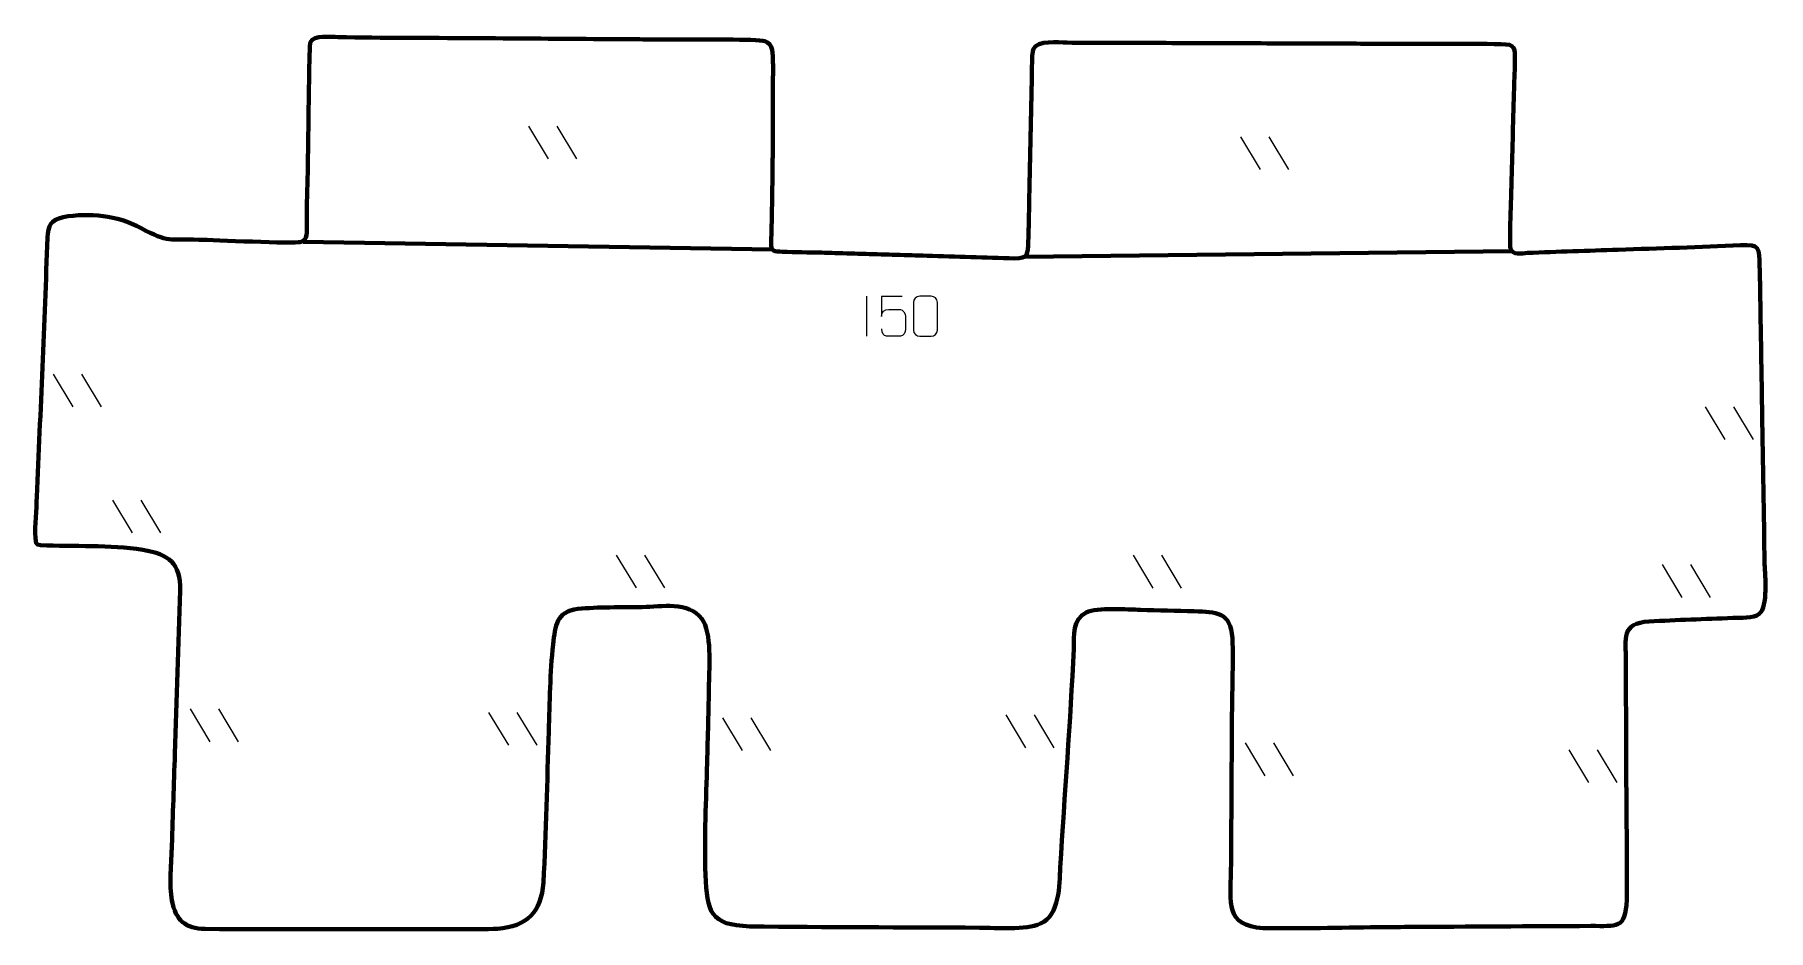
# Model space of a CAD drawing. Header units: millimetres. Extents: x -572 to 513, y -95 to 465.
import ezdxf

# ---------------------------------------------------------------- set-up
doc = ezdxf.new("R2010")
doc.units = ezdxf.units.MM
doc.header["$MEASUREMENT"] = 0
for name, color, linetype in [('layer 1', 7, 'Continuous'), ('layer 2', 7, 'Continuous'), ('layer 3', 7, 'Continuous')]:
    doc.layers.add(name, color=color, linetype=linetype)

msp = doc.modelspace()

# ---------------------------------------------------------------- linework, layer by layer
at = {"layer": 'layer 1', "color": 250, "lineweight": 9}
for points in [[(-262.8666, 407.9832), (-262.8666, 407.9832), (-250.5023, 387.4389), (-250.5023, 387.4389)], [(-245.1367, 407.9832), (-245.1367, 407.9832), (-232.7724, 387.4389), (-232.7724, 387.4389)], [(182.7351, 401.2944), (182.7351, 401.2944), (195.0994, 380.7501), (195.0994, 380.7501)], [(200.465, 401.2944), (200.465, 401.2944), (212.8293, 380.7501), (212.8293, 380.7501)], [(-51.4436, 301.4479), (-51.4436, 301.4479), (-51.4436, 276.4738), (-51.4436, 276.4738)], [(-560.3871, 252.7557), (-560.3871, 252.7557), (-548.0228, 232.2114), (-548.0228, 232.2114)], [(-542.6572, 252.7557), (-542.6572, 252.7557), (-530.2929, 232.2114), (-530.2929, 232.2114)], [(473.4656, 232.3061), (473.4656, 232.3061), (485.8299, 211.7618), (485.8299, 211.7618)], [(491.1955, 232.3061), (491.1955, 232.3061), (503.5598, 211.7618), (503.5598, 211.7618)], [(-523.3454, 173.9098), (-523.3454, 173.9098), (-510.9811, 153.3655), (-510.9811, 153.3655)], [(-505.6155, 173.9098), (-505.6155, 173.9098), (-493.2512, 153.3655), (-493.2512, 153.3655)], [(-207.9619, 139.514), (-207.9619, 139.514), (-195.5976, 118.9697), (-195.5976, 118.9697)], [(-190.232, 139.514), (-190.232, 139.514), (-177.8677, 118.9697), (-177.8677, 118.9697)], [(115.5115, 139.4596), (115.5115, 139.4596), (127.8758, 118.9153), (127.8758, 118.9153)], [(133.2414, 139.4596), (133.2414, 139.4596), (145.6057, 118.9153), (145.6057, 118.9153)], [(446.6342, 133.5268), (446.6342, 133.5268), (458.9985, 112.9825), (458.9985, 112.9825)], [(464.3641, 133.5268), (464.3641, 133.5268), (476.7284, 112.9825), (476.7284, 112.9825)], [(-474.662, 43.2056), (-474.662, 43.2056), (-462.2977, 22.6613), (-462.2977, 22.6613)], [(-456.9321, 43.2056), (-456.9321, 43.2056), (-444.5678, 22.6613), (-444.5678, 22.6613)], [(-287.8661, 41.0889), (-287.8661, 41.0889), (-275.5018, 20.5446), (-275.5018, 20.5446)], [(-270.1362, 41.0889), (-270.1362, 41.0889), (-257.7719, 20.5446), (-257.7719, 20.5446)], [(-141.5967, 37.6756), (-141.5967, 37.6756), (-129.2324, 17.1313), (-129.2324, 17.1313)], [(-123.8668, 37.6756), (-123.8668, 37.6756), (-111.5025, 17.1313), (-111.5025, 17.1313)], [(35.7916, 39.5391), (35.7916, 39.5391), (48.1559, 18.9948), (48.1559, 18.9948)], [(53.5215, 39.5391), (53.5215, 39.5391), (65.8858, 18.9948), (65.8858, 18.9948)], [(185.5368, 21.9952), (185.5368, 21.9952), (197.9011, 1.4509), (197.9011, 1.4509)], [(203.2667, 21.9952), (203.2667, 21.9952), (215.631, 1.4509), (215.631, 1.4509)], [(388.1787, 17.7459), (388.1787, 17.7459), (400.543, -2.7984), (400.543, -2.7984)], [(405.9086, 17.7459), (405.9086, 17.7459), (418.2729, -2.7984), (418.2729, -2.7984)]]:
    msp.add_open_spline(points, degree=3, dxfattribs=at)
for points, knots in [([(-29.0495, 301.4156), (-29.0495, 301.4156), (-41.9012, 301.4156), (-41.9012, 301.4156), (-41.9012, 301.4156), (-41.9009, 297.185), (-41.9009, 292.9541), (-41.9012, 288.7229), (-41.9012, 288.7229), (-41.9015, 292.033), (-40.2705, 293.1048), (-37.4585, 293.1653), (-37.4585, 293.1653), (-35.0189, 293.1656), (-32.5794, 293.1656), (-30.1402, 293.1653), (-30.1402, 293.1653), (-28.4904, 293.1721), (-27.0155, 290.7916), (-26.987, 288.7229), (-26.987, 288.7229), (-26.9873, 286.1356), (-26.9873, 283.548), (-26.987, 280.9603), (-26.987, 280.9603), (-26.9408, 279.0009), (-28.4402, 276.5646), (-30.0661, 276.5061), (-30.0661, 276.5061), (-32.0226, 276.5064), (-36.9176, 276.5064), (-38.8746, 276.5061), (-38.8746, 276.5061), (-40.7201, 276.4973), (-41.8272, 278.4621), (-41.848, 281.0132)], [0, 0, 0, 0, 0.1, 0.1, 0.1, 0.1, 0.2, 0.2, 0.2, 0.2, 0.3, 0.3, 0.3, 0.3, 0.4, 0.4, 0.4, 0.4, 0.5, 0.5, 0.5, 0.5, 0.6, 0.6, 0.6, 0.6, 0.7, 0.7, 0.7, 0.7, 0.8, 0.8, 0.8, 0.8, 1, 1, 1, 1]), ([(-18.0243, 301.4601), (-15.6582, 301.4601), (-13.2917, 301.4601), (-10.9252, 301.4601), (-10.9252, 301.4601), (-8.9447, 301.4957), (-6.9187, 300.0014), (-6.8916, 297.5593), (-6.8916, 297.5593), (-6.892, 291.8019), (-6.892, 286.0441), (-6.8916, 280.2859), (-6.8916, 280.2859), (-7.0337, 277.9583), (-8.7401, 276.476), (-10.9252, 276.4652), (-10.9252, 276.4652), (-13.2976, 276.4656), (-15.67, 276.4656), (-18.042, 276.4652), (-18.042, 276.4652), (-20.0005, 276.3596), (-22.0069, 278.2475), (-21.9955, 280.2685), (-21.9955, 280.2685), (-21.9951, 286.0491), (-21.9951, 291.8294), (-21.9955, 297.6092), (-21.9955, 297.6092), (-21.9912, 299.7512), (-20.2141, 301.4737), (-18.0243, 301.4601)], [0, 0, 0, 0, 0.111111111, 0.111111111, 0.111111111, 0.111111111, 0.222222222, 0.222222222, 0.222222222, 0.222222222, 0.333333333, 0.333333333, 0.333333333, 0.333333333, 0.444444444, 0.444444444, 0.444444444, 0.444444444, 0.555555556, 0.555555556, 0.555555556, 0.555555556, 0.666666667, 0.666666667, 0.666666667, 0.666666667, 0.777777778, 0.777777778, 0.777777778, 0.777777778, 1, 1, 1, 1])]:
    msp.add_open_spline(points, degree=3, knots=knots, dxfattribs=at)
at = {"layer": 'layer 2', "color": 142, "lineweight": 158}
for points in [[(-403.9261, 335.5775), (-403.9261, 335.5775), (-110.3616, 330.7912), (-110.3616, 330.7912)], [(47.6521, 326.2215), (47.6521, 326.2215), (352.5044, 329.6466), (352.5044, 329.6466)]]:
    msp.add_open_spline(points, degree=3, dxfattribs=at)
at = {"layer": 'layer 3', "color": 242, "lineweight": 158}
msp.add_open_spline([(-110.0187, 396.3338), (-110.0889, 390.0168), (-110.1591, 383.6997), (-110.2292, 377.3827), (-110.2292, 377.3827), (-110.3866, 363.2064), (-110.6145, 349.2013), (-111.0456, 335.0276), (-111.0456, 335.0276), (-111.2175, 329.3718), (-109.1888, 329.6527), (-104.0163, 329.3831), (-104.0163, 329.3831), (-96.1029, 328.9704), (-87.5964, 328.9991), (-79.5829, 328.7655), (-79.5829, 328.7655), (-76.7089, 328.6817), (-73.835, 328.5978), (-70.961, 328.5141), (-70.961, 328.5141), (-58.1878, 328.1417), (-45.4147, 327.7691), (-32.6415, 327.3968), (-32.6415, 327.3968), (-26.2548, 327.2106), (-19.8683, 327.0244), (-13.4817, 326.8382), (-13.4817, 326.8382), (4.7309, 326.3058), (23.0286, 325.608), (41.2324, 325.208), (41.2324, 325.208), (49.9046, 325.0174), (49.5588, 327.7458), (49.8528, 335.7543), (49.8528, 335.7543), (50.3269, 348.6702), (50.4235, 361.5418), (50.7028, 374.4563), (50.7028, 374.4563), (50.8447, 380.8549), (50.9866, 387.2534), (51.1288, 393.652), (51.1288, 393.652), (51.4127, 406.4491), (51.6967, 419.2462), (51.9807, 432.0433), (51.9807, 432.0433), (52.0377, 435.8348), (51.9126, 453.88), (52.9638, 456), (52.9638, 456), (55.9376, 461.9974), (68.3278, 460.2181), (74.1576, 460.186), (74.1576, 460.186), (91.3635, 460.0912), (108.5708, 460.0685), (125.777, 460.0091), (125.777, 460.0091), (144.2579, 459.944), (162.739, 459.8789), (181.2201, 459.8138), (181.2201, 459.8138), (200.3383, 459.7464), (219.4567, 459.6791), (238.5749, 459.6117), (238.5749, 459.6117), (244.9477, 459.5892), (251.3205, 459.5669), (257.6933, 459.5444), (257.6933, 459.5444), (264.0661, 459.5219), (270.4388, 459.4995), (276.8116, 459.477), (276.8116, 459.477), (299.7552, 459.3992), (322.8302, 459.6054), (345.755, 459.2847), (345.755, 459.2847), (355.0761, 459.1543), (354.4771, 456.9842), (354.3808, 447.9841), (354.3808, 447.9841), (354.3118, 441.5377), (353.9744, 435.0919), (353.7937, 428.6472), (353.7937, 428.6472), (353.291, 409.5054), (352.7882, 390.3637), (352.2855, 371.2218), (352.2855, 371.2218), (352.1306, 365.3715), (350.8239, 334.6087), (351.6867, 331.4347), (351.6867, 331.4347), (352.8958, 326.9864), (358.5948, 328.4071), (362.4146, 328.5798), (362.4146, 328.5798), (381.2335, 329.4309), (400.1945, 329.9282), (419.0343, 330.5852), (419.0343, 330.5852), (444.5952, 331.4752), (470.1548, 332.1096), (495.6941, 333.4478), (495.6941, 333.4478), (508.1328, 334.0995), (507.0769, 331.7618), (507.5639, 320.1449), (507.5639, 320.1449), (507.7905, 314.7431), (507.8557, 309.3765), (507.9406, 303.9732), (507.9406, 303.9732), (508.0392, 297.9095), (508.1378, 291.8461), (508.2365, 285.7824), (508.2365, 285.7824), (508.5477, 266.6343), (508.8592, 247.4861), (509.1705, 228.3378), (509.1705, 228.3378), (509.6843, 196.7433), (510.198, 165.1488), (510.7118, 133.5544), (510.7118, 133.5544), (510.9018, 126.4125), (513.0333, 107.563), (507.3368, 102.7081), (507.3368, 102.7081), (503.811, 99.7032), (495.4312, 100.365), (490.7187, 100.1723), (490.7187, 100.1723), (473.2909, 99.4627), (455.7885, 98.9553), (438.3801, 97.9665), (438.3801, 97.9665), (420.8542, 96.971), (423.8025, 87.3578), (423.8632, 73.2822), (423.8632, 73.2822), (423.8782, 69.7649), (423.8875, 66.2471), (423.8993, 62.7296), (423.8993, 62.7296), (423.9428, 49.9427), (423.9864, 37.1559), (424.03, 24.369), (424.03, 24.369), (424.0495, 18.6149), (424.0691, 12.8608), (424.0888, 7.1067), (424.0888, 7.1067), (424.1908, -20.6007), (424.716, -48.5981), (424.3852, -76.2694), (424.3852, -76.2694), (423.7941, -94.6674), (418.1556, -92.4719), (401.9261, -92.571), (401.9261, -92.571), (363.8481, -92.8033), (325.7772, -92.9244), (287.6934, -93.1935), (287.6934, -93.1935), (281.3241, -93.2384), (274.9549, -93.2834), (268.5857, -93.3285), (268.5857, -93.3285), (244.8357, -93.5182), (220.5428, -94.3978), (196.8585, -93.8669), (196.8585, -93.8669), (172.7699, -92.546), (176.5283, -77.3235), (176.7032, -58.5916), (176.7032, -58.5916), (177.0002, -26.789), (177.1148, 5.0419), (177.3196, 36.8482), (177.3196, 36.8482), (177.4463, 53.5039), (178.2168, 71.013), (177.6366, 87.5658), (177.6366, 87.5658), (176.7454, 103.8547), (167.541, 103.8475), (153.6734, 104.3275), (153.6734, 104.3275), (142.4669, 104.6956), (131.385, 104.8059), (120.1356, 105.2494), (120.1356, 105.2494), (112.2837, 105.5589), (92.9578, 106.7042), (86.1509, 103.6366), (86.1509, 103.6366), (77.4391, 99.193), (78.6471, 89.3278), (78.2987, 80.8215), (78.2987, 80.8215), (76.3667, 35.2056), (72.4779, -10.339), (69.9188, -55.9477), (69.9188, -55.9477), (69.3564, -66.9466), (69.4944, -85.8644), (57.6111, -91.0827), (57.6111, -91.0827), (48.0131, -95.2976), (30.1337, -93.7317), (19.2815, -93.6655), (19.2815, -93.6655), (-28.6111, -93.3759), (-76.5656, -93.4303), (-124.4479, -92.807), (-124.4479, -92.807), (-149.3181, -92.0998), (-151.2157, -83.6761), (-152.1267, -60.4789), (-152.1267, -60.4789), (-153.0232, -37.653), (-151.6799, -13.4211), (-151.1101, 9.5319), (-151.1101, 9.5319), (-150.7043, 25.8842), (-150.1374, 42.5522), (-149.9719, 58.8767), (-149.9719, 58.8767), (-149.8164, 69.6608), (-148.1026, 90.8452), (-154.3924, 99.6604), (-154.3924, 99.6604), (-162.79, 110.5972), (-179.638, 107.2798), (-191.673, 106.9771), (-191.673, 106.9771), (-204.6518, 106.7038), (-219.2912, 107.1749), (-232.0373, 105.8081), (-232.0373, 105.8081), (-245.5902, 104.0365), (-246.1469, 95.4382), (-247.4909, 83.6034), (-247.4909, 83.6034), (-249.4712, 66.1655), (-249.6143, 47.0509), (-250.2392, 29.4016), (-250.2392, 29.4016), (-251.3371, -2.1354), (-251.7062, -33.8209), (-253.5549, -65.313), (-253.5549, -65.313), (-254.8659, -83.8643), (-263.8063, -92.9088), (-282.3478, -94.295), (-282.3478, -94.295), (-289.7122, -94.8456), (-297.229, -94.5395), (-304.6152, -94.4852), (-304.6152, -94.4852), (-310.9854, -94.4818), (-317.3557, -94.4784), (-323.7261, -94.475), (-323.7261, -94.475), (-370.857, -94.451), (-418.0987, -94.783), (-465.215, -94.4129), (-465.215, -94.4129), (-477.6517, -94.1489), (-483.693, -89.1156), (-486.0715, -76.72), (-486.0715, -76.72), (-487.9378, -66.9938), (-486.4422, -52.6286), (-486.102, -42.182), (-486.102, -42.182), (-485.48, -23.0802), (-484.8578, -3.9784), (-484.2356, 15.1235), (-484.2356, 15.1235), (-483.1286, 49.18), (-481.9648, 83.2346), (-480.9064, 117.2926), (-480.9064, 117.2926), (-480.7931, 134.7523), (-487.7813, 139.7851), (-504.2611, 142.8011), (-504.2611, 142.8011), (-525.0968, 146.1273), (-547.207, 144.6296), (-568.3922, 145.7636), (-568.3922, 145.7636), (-571.4579, 145.9278), (-571.2391, 147.1388), (-571.4482, 150.2878), (-571.4482, 150.2878), (-571.9722, 158.1756), (-570.9228, 167.8376), (-570.5647, 175.8908), (-570.5647, 175.8908), (-568.3435, 229.9728), (-565.8243, 284.099), (-563.9586, 338.1883), (-563.9586, 338.1883), (-563.6113, 345.7638), (-561.9838, 349.067), (-554.1765, 351.059), (-554.1765, 351.059), (-537.0163, 353.7964), (-520.8408, 352.3026), (-505.3656, 344.0385), (-505.3656, 344.0385), (-488.1409, 334.9049), (-487.9323, 337.3992), (-469.1568, 336.8957), (-469.1568, 336.8957), (-460.2411, 336.6497), (-409.962, 334.3188), (-405.5807, 335.4265), (-405.5807, 335.4265), (-400.7831, 336.6396), (-401.712, 342.1655), (-401.7184, 346.2755), (-401.7184, 346.2755), (-401.7392, 359.3728), (-401.158, 372.5834), (-400.9665, 385.6991), (-400.9665, 385.6991), (-400.9665, 385.6991), (-400.9525, 386.6558), (-400.9525, 386.6558), (-400.9525, 386.6558), (-400.8498, 394.005), (-400.7529, 401.3536), (-400.6228, 408.7024), (-400.6228, 408.7024), (-400.5153, 415.1369), (-400.2446, 458.3931), (-399.3769, 460.4602), (-399.3769, 460.4602), (-397.3972, 465.1766), (-386.5468, 463.751), (-382.1332, 463.6584), (-382.1332, 463.6584), (-354.0513, 463.0695), (-325.8537, 463.2038), (-297.7566, 463.0073), (-297.7566, 463.0073), (-272.5683, 462.828), (-247.38, 462.6487), (-222.1917, 462.4694), (-222.1917, 462.4694), (-209.4381, 462.3787), (-196.6846, 462.2879), (-183.931, 462.1972), (-183.931, 462.1972), (-177.5542, 462.1518), (-171.1775, 462.1064), (-164.8007, 462.061), (-164.8007, 462.061), (-156.6923, 462.0144), (-120.0056, 462.605), (-115.0257, 461.0999), (-115.0257, 461.0999), (-109.5268, 459.438), (-110.0338, 452.8213), (-109.8959, 447.9167), (-109.8959, 447.9167), (-109.7549, 442.8959), (-109.952, 437.8331), (-109.9836, 432.8063), (-109.9836, 432.8063), (-109.9795, 429.915), (-109.9722, 427.0239), (-109.975, 424.1325), (-109.975, 424.1325), (-109.9896, 414.8663), (-110.0042, 405.6001), (-110.0187, 396.3338)], degree=3, knots=[0, 0, 0, 0, 0.010309278, 0.010309278, 0.010309278, 0.010309278, 0.020618557, 0.020618557, 0.020618557, 0.020618557, 0.030927835, 0.030927835, 0.030927835, 0.030927835, 0.041237113, 0.041237113, 0.041237113, 0.041237113, 0.051546392, 0.051546392, 0.051546392, 0.051546392, 0.06185567, 0.06185567, 0.06185567, 0.06185567, 0.072164948, 0.072164948, 0.072164948, 0.072164948, 0.082474227, 0.082474227, 0.082474227, 0.082474227, 0.092783505, 0.092783505, 0.092783505, 0.092783505, 0.103092784, 0.103092784, 0.103092784, 0.103092784, 0.113402062, 0.113402062, 0.113402062, 0.113402062, 0.12371134, 0.12371134, 0.12371134, 0.12371134, 0.134020619, 0.134020619, 0.134020619, 0.134020619, 0.144329897, 0.144329897, 0.144329897, 0.144329897, 0.154639175, 0.154639175, 0.154639175, 0.154639175, 0.164948454, 0.164948454, 0.164948454, 0.164948454, 0.175257732, 0.175257732, 0.175257732, 0.175257732, 0.18556701, 0.18556701, 0.18556701, 0.18556701, 0.195876289, 0.195876289, 0.195876289, 0.195876289, 0.206185567, 0.206185567, 0.206185567, 0.206185567, 0.216494845, 0.216494845, 0.216494845, 0.216494845, 0.226804124, 0.226804124, 0.226804124, 0.226804124, 0.237113402, 0.237113402, 0.237113402, 0.237113402, 0.24742268, 0.24742268, 0.24742268, 0.24742268, 0.257731959, 0.257731959, 0.257731959, 0.257731959, 0.268041237, 0.268041237, 0.268041237, 0.268041237, 0.278350515, 0.278350515, 0.278350515, 0.278350515, 0.288659794, 0.288659794, 0.288659794, 0.288659794, 0.298969072, 0.298969072, 0.298969072, 0.298969072, 0.309278351, 0.309278351, 0.309278351, 0.309278351, 0.319587629, 0.319587629, 0.319587629, 0.319587629, 0.329896907, 0.329896907, 0.329896907, 0.329896907, 0.340206186, 0.340206186, 0.340206186, 0.340206186, 0.350515464, 0.350515464, 0.350515464, 0.350515464, 0.360824742, 0.360824742, 0.360824742, 0.360824742, 0.371134021, 0.371134021, 0.371134021, 0.371134021, 0.381443299, 0.381443299, 0.381443299, 0.381443299, 0.391752577, 0.391752577, 0.391752577, 0.391752577, 0.402061856, 0.402061856, 0.402061856, 0.402061856, 0.412371134, 0.412371134, 0.412371134, 0.412371134, 0.422680412, 0.422680412, 0.422680412, 0.422680412, 0.432989691, 0.432989691, 0.432989691, 0.432989691, 0.443298969, 0.443298969, 0.443298969, 0.443298969, 0.453608247, 0.453608247, 0.453608247, 0.453608247, 0.463917526, 0.463917526, 0.463917526, 0.463917526, 0.474226804, 0.474226804, 0.474226804, 0.474226804, 0.484536082, 0.484536082, 0.484536082, 0.484536082, 0.494845361, 0.494845361, 0.494845361, 0.494845361, 0.505154639, 0.505154639, 0.505154639, 0.505154639, 0.515463918, 0.515463918, 0.515463918, 0.515463918, 0.525773196, 0.525773196, 0.525773196, 0.525773196, 0.536082474, 0.536082474, 0.536082474, 0.536082474, 0.546391753, 0.546391753, 0.546391753, 0.546391753, 0.556701031, 0.556701031, 0.556701031, 0.556701031, 0.567010309, 0.567010309, 0.567010309, 0.567010309, 0.577319588, 0.577319588, 0.577319588, 0.577319588, 0.587628866, 0.587628866, 0.587628866, 0.587628866, 0.597938144, 0.597938144, 0.597938144, 0.597938144, 0.608247423, 0.608247423, 0.608247423, 0.608247423, 0.618556701, 0.618556701, 0.618556701, 0.618556701, 0.628865979, 0.628865979, 0.628865979, 0.628865979, 0.639175258, 0.639175258, 0.639175258, 0.639175258, 0.649484536, 0.649484536, 0.649484536, 0.649484536, 0.659793814, 0.659793814, 0.659793814, 0.659793814, 0.670103093, 0.670103093, 0.670103093, 0.670103093, 0.680412371, 0.680412371, 0.680412371, 0.680412371, 0.690721649, 0.690721649, 0.690721649, 0.690721649, 0.701030928, 0.701030928, 0.701030928, 0.701030928, 0.711340206, 0.711340206, 0.711340206, 0.711340206, 0.721649485, 0.721649485, 0.721649485, 0.721649485, 0.731958763, 0.731958763, 0.731958763, 0.731958763, 0.742268041, 0.742268041, 0.742268041, 0.742268041, 0.75257732, 0.75257732, 0.75257732, 0.75257732, 0.762886598, 0.762886598, 0.762886598, 0.762886598, 0.773195876, 0.773195876, 0.773195876, 0.773195876, 0.783505155, 0.783505155, 0.783505155, 0.783505155, 0.793814433, 0.793814433, 0.793814433, 0.793814433, 0.804123711, 0.804123711, 0.804123711, 0.804123711, 0.81443299, 0.81443299, 0.81443299, 0.81443299, 0.824742268, 0.824742268, 0.824742268, 0.824742268, 0.835051546, 0.835051546, 0.835051546, 0.835051546, 0.845360825, 0.845360825, 0.845360825, 0.845360825, 0.855670103, 0.855670103, 0.855670103, 0.855670103, 0.865979381, 0.865979381, 0.865979381, 0.865979381, 0.87628866, 0.87628866, 0.87628866, 0.87628866, 0.886597938, 0.886597938, 0.886597938, 0.886597938, 0.896907216, 0.896907216, 0.896907216, 0.896907216, 0.907216495, 0.907216495, 0.907216495, 0.907216495, 0.917525773, 0.917525773, 0.917525773, 0.917525773, 0.927835052, 0.927835052, 0.927835052, 0.927835052, 0.93814433, 0.93814433, 0.93814433, 0.93814433, 0.948453608, 0.948453608, 0.948453608, 0.948453608, 0.958762887, 0.958762887, 0.958762887, 0.958762887, 0.969072165, 0.969072165, 0.969072165, 0.969072165, 0.979381443, 0.979381443, 0.979381443, 0.979381443, 1, 1, 1, 1], dxfattribs=at)

doc.saveas('drawing.dxf')
